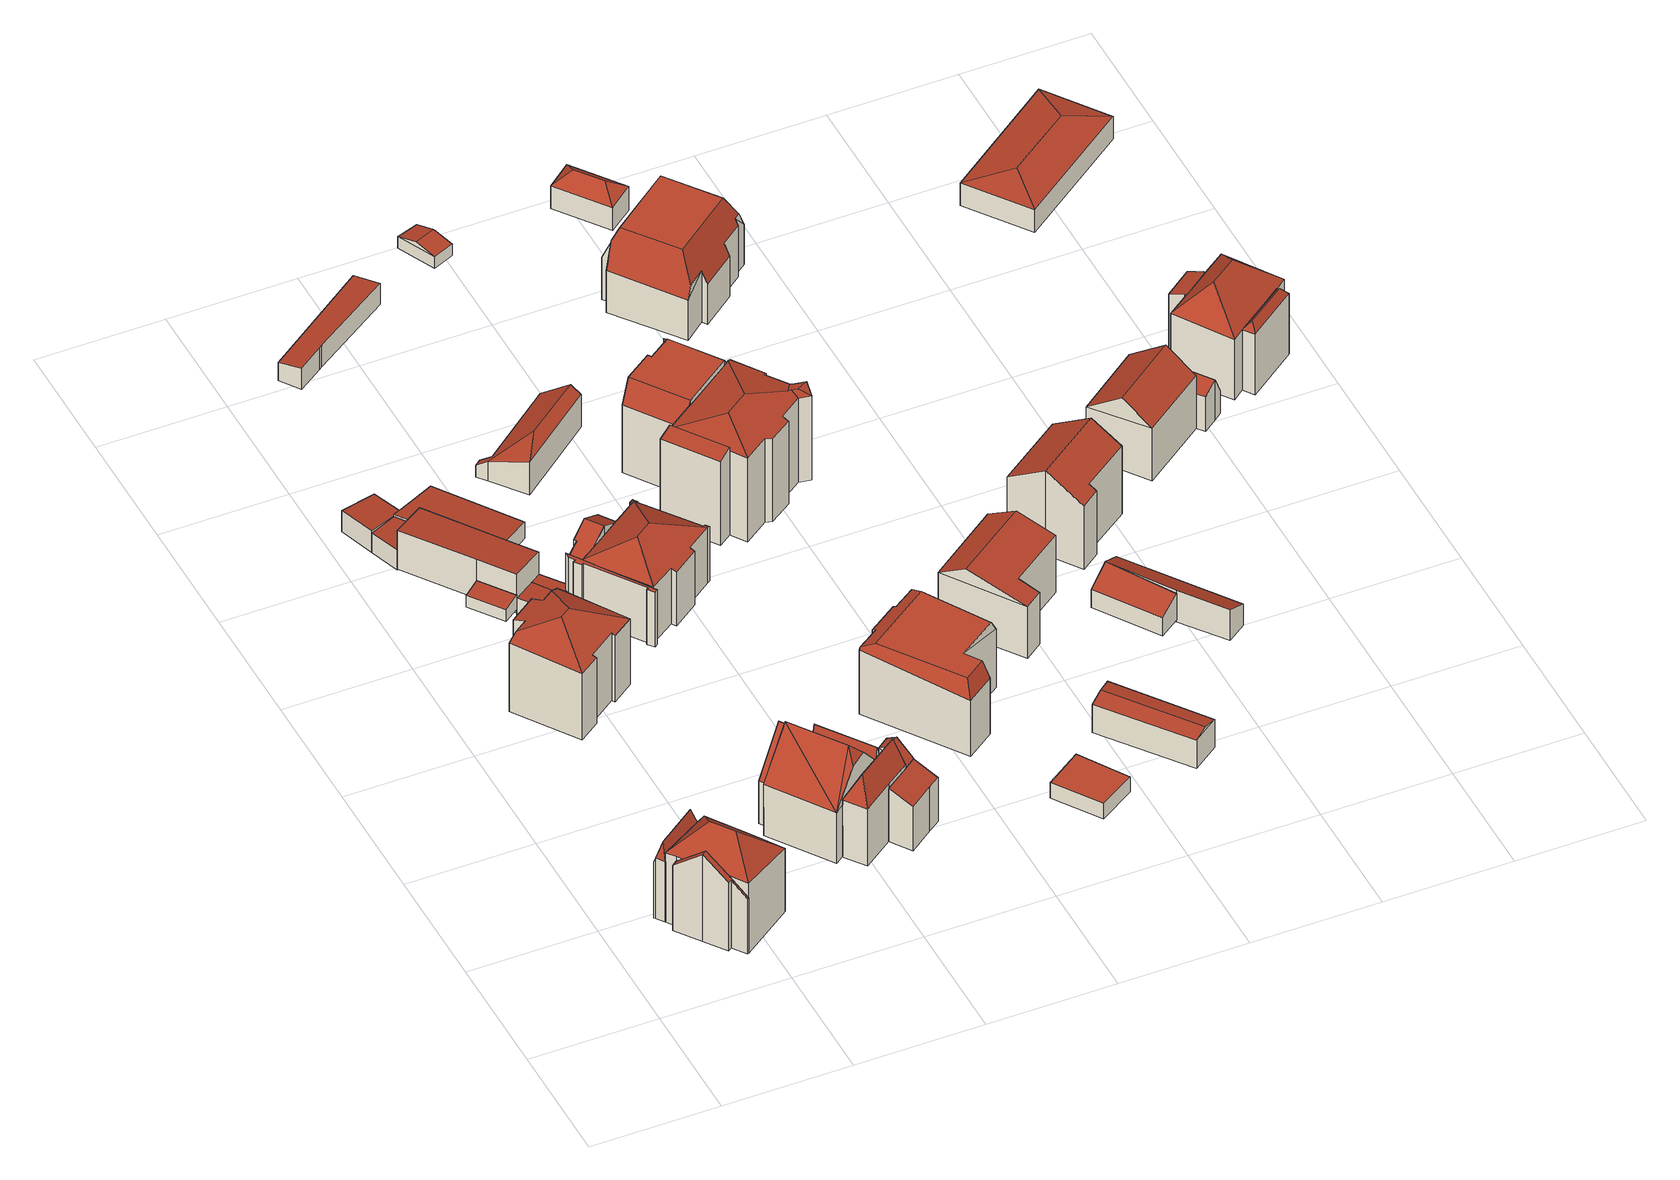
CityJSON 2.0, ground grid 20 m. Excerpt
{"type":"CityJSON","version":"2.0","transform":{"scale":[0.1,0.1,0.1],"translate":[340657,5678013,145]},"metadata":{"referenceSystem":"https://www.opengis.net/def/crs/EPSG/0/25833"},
"CityObjects":{
"building1":{"type":"Building","attributes":{"Gemeindeschluessel":14729160,"Geometrietyp2DReferenz":"3000","function":"31001_9998","roofType":"9999"},"children":["building1-1","building1-2","building1-3"]},
"building1-1":{"type":"BuildingPart","attributes":{"Dachtyp_tdc":"tdcGableRoof","Dachneigung":40.49,"QualitaetDacherkennung":30,"Geometrietyp2DReferenz":"3000","roofType":"3100","measuredHeight":15.84},"parents":["building1"],"geometry":[{"type":"MultiSurface","lod":"2","boundaries":[[[0,1,2,3]],[[1,4,5,2]],[[4,6,7,5]],[[6,8,9,7]],[[8,10,11,9]],[[10,12,13,11]],[[8,6,4,1,0,14,15]],[[15,16,12,10,8]],[[17,3,2,5,7,9,11,13]],[[14,18,15]],[[0,3,17,18,14]],[[18,16,15]],[[17,13,12,16,18]]],"semantics":{"surfaces":[{"type":"WallSurface"},{"type":"RoofSurface"},{"type":"GroundSurface"},{"type":"ClosureSurface"}],"values":[0,0,0,0,0,0,1,1,2,0,3,0,3]}}]},
"building1-2":{"type":"BuildingPart","attributes":{"Dachtyp_tdc":"tdcFreeFormRoof","Dachneigung":73.9,"QualitaetDacherkennung":21,"Geometrietyp2DReferenz":"3000","roofType":"5000","measuredHeight":13.89},"parents":["building1"],"geometry":[{"type":"MultiSurface","lod":"2","boundaries":[[[19,20,21,22]],[[20,23,24,21]],[[25,26,27,28]],[[26,29,30,27]],[[29,31,32,30]],[[31,19,22,32]],[[26,25,33]],[[25,23,34,33]],[[23,20,34]],[[20,19,31,29,26,33,34]],[[22,21,24,28,27,30,32]],[[28,24,23,25]]],"semantics":{"surfaces":[{"type":"WallSurface"},{"type":"RoofSurface"},{"type":"GroundSurface"},{"type":"ClosureSurface"}],"values":[0,0,0,0,0,0,1,1,1,1,2,3]}}]},
"building1-3":{"type":"BuildingPart","attributes":{"Dachtyp_tdc":"tdcHipRoof","Dachneigung":42.51,"QualitaetDacherkennung":38,"Geometrietyp2DReferenz":"3000","roofType":"3200","measuredHeight":15.93},"parents":["building1"],"geometry":[{"type":"MultiSurface","lod":"2","boundaries":[[[35,36,37,24,23]],[[36,38,39,37]],[[38,40,41,39]],[[40,42,0,3,41]],[[43,44,25,28,13,12]],[[42,40,45]],[[36,35,44,46]],[[40,38,36,46,45]],[[44,43,16,18,14,42,45,46]],[[24,37,39,41,3,17,13,28]],[[43,12,16]],[[14,0,42]],[[18,17,3,0,14]],[[12,13,17,18,16]],[[35,23,25,44]],[[23,24,28,25]]],"semantics":{"surfaces":[{"type":"WallSurface"},{"type":"RoofSurface"},{"type":"GroundSurface"},{"type":"ClosureSurface"}],"values":[0,0,0,0,0,1,1,1,1,2,0,0,3,3,0,3]}}]},
"building2":{"type":"Building","attributes":{"Gemeindeschluessel":14729160,"Dachtyp_tdc":"tdcFreeFormRoof","Dachneigung":21.22,"QualitaetDacherkennung":50,"Geometrietyp2DReferenz":"3000","function":"31001_9998","roofType":"5000","measuredHeight":14.69},"geometry":[{"type":"MultiSurface","lod":"2","boundaries":[[[47,48,49,50]],[[48,51,52,49]],[[51,53,54,52]],[[53,55,56,54]],[[55,57,58,56]],[[57,59,60,58]],[[59,61,62,60]],[[61,63,64,62]],[[63,65,66,64]],[[65,67,68,66]],[[67,69,70,68]],[[69,47,50,70]],[[59,71,72,61]],[[73,48,47,74,75]],[[59,57,55,53,51,73,75,71]],[[71,75,74,69,67,65,63,72]],[[51,48,73]],[[63,61,72]],[[47,69,74]],[[50,49,52,54,56,58,60,62,64,66,68,70]]],"semantics":{"surfaces":[{"type":"WallSurface"},{"type":"RoofSurface"},{"type":"GroundSurface"}],"values":[0,0,0,0,0,0,0,0,0,0,0,0,1,1,1,1,0,0,0,2]}}]},
"building3":{"type":"Building","attributes":{"Dachtyp_tdc":"tdcPolyFlatRoof","Gemeindeschluessel":14729160,"Dachneigung":9.67,"QualitaetDacherkennung":74,"Geometrietyp2DReferenz":"3000","function":"31001_9998","roofType":"2100","measuredHeight":2.59},"geometry":[{"type":"MultiSurface","lod":"2","boundaries":[[[76,77,78,79]],[[77,80,81,78]],[[80,82,83,81]],[[82,76,79,83]],[[82,80,77,76]],[[79,78,81,83]]],"semantics":{"surfaces":[{"type":"WallSurface"},{"type":"RoofSurface"},{"type":"GroundSurface"}],"values":[0,0,0,0,1,2]}}]},
"building4":{"type":"Building","attributes":{"Dachtyp_tdc":"tdcPolyFlatRoof","Gemeindeschluessel":14729160,"Dachneigung":6.6,"QualitaetDacherkennung":81,"Geometrietyp2DReferenz":"3000","function":"31001_9998","roofType":"2100","measuredHeight":7.11},"geometry":[{"type":"MultiSurface","lod":"2","boundaries":[[[84,85,86,87]],[[85,88,89,86]],[[88,90,91,89]],[[90,92,93,91]],[[92,94,95,93]],[[94,84,87,95]],[[94,92,90,88,85,84]],[[87,86,89,91,93,95]]],"semantics":{"surfaces":[{"type":"WallSurface"},{"type":"RoofSurface"},{"type":"GroundSurface"}],"values":[0,0,0,0,0,0,1,2]}}]},
"building5":{"type":"Building","attributes":{"Gemeindeschluessel":14729160,"Geometrietyp2DReferenz":"3000","function":"31001_9998","roofType":"9999"},"children":["building5-1","building5-2","building5-3"]},
"building5-1":{"type":"BuildingPart","attributes":{"Dachtyp_tdc":"tdcPolyFlatRoof","Dachneigung":7.9,"QualitaetDacherkennung":64,"Geometrietyp2DReferenz":"3000","roofType":"2100","measuredHeight":3.88},"parents":["building5"],"geometry":[{"type":"MultiSurface","lod":"2","boundaries":[[[96,97,98,99,100]],[[97,101,102,98]],[[101,103,104,102]],[[101,97,96,105,103]],[[104,106,99,98,102]],[[100,105,96]],[[100,99,106,105]],[[106,104,103,105]]],"semantics":{"surfaces":[{"type":"WallSurface"},{"type":"RoofSurface"},{"type":"GroundSurface"},{"type":"ClosureSurface"}],"values":[0,0,0,1,2,0,3,3]}}]},
"building5-2":{"type":"BuildingPart","attributes":{"Dachtyp_tdc":"tdcPolyFlatRoof","Dachneigung":5.02,"QualitaetDacherkennung":66,"Geometrietyp2DReferenz":"3000","roofType":"2100","measuredHeight":3.74},"parents":["building5"],"geometry":[{"type":"MultiSurface","lod":"2","boundaries":[[[107,108,109,110]],[[108,100,99,109]],[[105,100,108,107]],[[110,109,99,106]],[[105,106,99,100]],[[110,106,105,107]]],"semantics":{"surfaces":[{"type":"WallSurface"},{"type":"RoofSurface"},{"type":"GroundSurface"},{"type":"ClosureSurface"}],"values":[0,0,1,2,3,3]}}]},
"building5-3":{"type":"BuildingPart","attributes":{"Dachtyp_tdc":"tdcPolyFlatRoof","Dachneigung":4.39,"QualitaetDacherkennung":85,"Geometrietyp2DReferenz":"3000","roofType":"2100","measuredHeight":3.64},"parents":["building5"],"geometry":[{"type":"MultiSurface","lod":"2","boundaries":[[[111,112,113,114]],[[112,115,107,110,113]],[[116,117,118,104,103]],[[117,111,114,118]],[[117,116,119,115,112,111]],[[114,113,110,106,104,118]],[[107,115,119,105]],[[105,106,110,107]],[[116,103,105,119]],[[106,105,103,104]]],"semantics":{"surfaces":[{"type":"WallSurface"},{"type":"RoofSurface"},{"type":"GroundSurface"},{"type":"ClosureSurface"}],"values":[0,0,0,0,1,2,0,3,0,3]}}]},
"building6":{"type":"Building","attributes":{"Gemeindeschluessel":14729160,"Geometrietyp2DReferenz":"3000","function":"31001_9998","roofType":"9999"},"children":["building6-1","building6-2"]},
"building6-1":{"type":"BuildingPart","attributes":{"Dachtyp_tdc":"tdcPolyFlatRoof","Dachneigung":4.17,"QualitaetDacherkennung":69,"Geometrietyp2DReferenz":"3000","roofType":"2100","measuredHeight":3.04},"parents":["building6"],"geometry":[{"type":"MultiSurface","lod":"2","boundaries":[[[120,121,122,123]],[[121,124,125,122]],[[124,126,127,125]],[[128,120,123,129]],[[128,126,124,121,120]],[[123,122,125,127,129]],[[129,127,126,128]]],"semantics":{"surfaces":[{"type":"WallSurface"},{"type":"RoofSurface"},{"type":"GroundSurface"},{"type":"ClosureSurface"}],"values":[0,0,0,0,1,2,3]}}]},
"building6-2":{"type":"BuildingPart","attributes":{"Dachtyp_tdc":"tdcPolyFlatRoof","Dachneigung":2.64,"QualitaetDacherkennung":60,"Geometrietyp2DReferenz":"3000","roofType":"2100","measuredHeight":2.75},"parents":["building6"],"geometry":[{"type":"MultiSurface","lod":"2","boundaries":[[[130,131,132,133]],[[131,134,135,132]],[[134,136,137,135]],[[136,138,139,137]],[[138,128,129,139]],[[130,133,127,126]],[[126,128,138,136,134,131,130]],[[133,132,135,137,139,129,127]],[[126,127,129,128]]],"semantics":{"surfaces":[{"type":"WallSurface"},{"type":"RoofSurface"},{"type":"GroundSurface"},{"type":"ClosureSurface"}],"values":[0,0,0,0,0,0,1,2,3]}}]},
"building7":{"type":"Building","attributes":{"Gemeindeschluessel":14729160,"Geometrietyp2DReferenz":"3000","function":"31001_9998","roofType":"9999"},"children":["building7-1","building7-2","building7-3","building7-4","building7-5","building7-6"]},
"building7-1":{"type":"BuildingPart","attributes":{"Dachtyp_tdc":"tdcPolyFlatRoof","Dachneigung":23.1,"QualitaetDacherkennung":39,"Geometrietyp2DReferenz":"3000","roofType":"2100","measuredHeight":9.69},"parents":["building7"],"geometry":[{"type":"MultiSurface","lod":"2","boundaries":[[[140,141,142,143]],[[141,144,145,142]],[[144,146,147,145]],[[148,140,143,149]],[[148,150,146,144,141,140]],[[143,142,145,147,151,149]],[[149,151,150,148]],[[151,147,146,150]]],"semantics":{"surfaces":[{"type":"WallSurface"},{"type":"RoofSurface"},{"type":"GroundSurface"},{"type":"ClosureSurface"}],"values":[0,0,0,0,1,2,3,3]}}]},
"building7-2":{"type":"BuildingPart","attributes":{"Dachtyp_tdc":"tdcGableAndHippedGRoof","Dachneigung":48.96,"QualitaetDacherkennung":56,"Geometrietyp2DReferenz":"3000","roofType":"9999","measuredHeight":16.22},"parents":["building7"],"geometry":[{"type":"MultiSurface","lod":"2","boundaries":[[[152,153,154,155]],[[156,157,158]],[[159,158,157]],[[160,158,159]],[[158,160,161]],[[158,152,156]],[[161,152,158]],[[152,161,153]],[[162,163,164,165,155,154,166]],[[159,167,168,169,163,162,160]],[[168,164,163,169]],[[152,155,165,170]],[[171,167,159]],[[170,165,164,168,167,171]],[[166,154,153,172,173]],[[160,162,166,173]],[[160,173,172,174]],[[159,157,156,152,170,175,171]],[[171,175,170]],[[161,160,174,176,172,153]],[[174,172,176]]],"semantics":{"surfaces":[{"type":"WallSurface"},{"type":"RoofSurface"},{"type":"GroundSurface"},{"type":"ClosureSurface"}],"values":[0,1,1,1,1,1,1,1,2,0,3,0,0,3,0,3,3,0,3,0,3]}}]},
"building7-3":{"type":"BuildingPart","attributes":{"Dachtyp_tdc":"tdcGableRoof","Dachneigung":46.41,"QualitaetDacherkennung":35,"Geometrietyp2DReferenz":"3000","roofType":"3100","measuredHeight":12.65},"parents":["building7"],"geometry":[{"type":"MultiSurface","lod":"2","boundaries":[[[177,178,179,180,181]],[[178,182,148,149,179]],[[182,178,183]],[[178,177,184,185,183]],[[186,182,183,185,187]],[[180,179,149,151,188]],[[150,148,182,186]],[[151,149,148,150]],[[181,189,190,191,177]],[[180,188,189,181]],[[188,151,150,186,192,190,189]],[[190,192,191]],[[184,177,191]],[[187,192,186]],[[185,184,191,192,187]]],"semantics":{"surfaces":[{"type":"WallSurface"},{"type":"RoofSurface"},{"type":"GroundSurface"},{"type":"ClosureSurface"}],"values":[0,0,0,1,1,2,0,3,0,3,3,3,0,0,3]}}]},
"building7-4":{"type":"BuildingPart","attributes":{"Dachtyp_tdc":"tdcFreeFormRoof","Dachneigung":78.22,"QualitaetDacherkennung":26,"Geometrietyp2DReferenz":"3000","roofType":"5000","measuredHeight":12.45},"parents":["building7"],"geometry":[{"type":"MultiSurface","lod":"2","boundaries":[[[169,193,194,163]],[[195,196,197,189,181,193]],[[195,193,169]],[[196,195,169,168,198]],[[163,194,180,188,164]],[[180,194,193,181]],[[188,180,181,189]],[[188,189,168,164]],[[163,164,168,169]],[[198,197,196]],[[168,189,197,198]]],"semantics":{"surfaces":[{"type":"WallSurface"},{"type":"RoofSurface"},{"type":"GroundSurface"},{"type":"ClosureSurface"}],"values":[0,1,0,1,2,0,3,3,3,0,3]}}]},
"building7-5":{"type":"BuildingPart","attributes":{"Dachtyp_tdc":"tdcFreeFormRoof","Dachneigung":63.16,"QualitaetDacherkennung":8,"Geometrietyp2DReferenz":"3000","roofType":"5000","measuredHeight":14.38},"parents":["building7"],"geometry":[{"type":"MultiSurface","lod":"2","boundaries":[[[199,200,201,147,146]],[[200,175,170,165,201]],[[202,175,200]],[[203,202,200,199,204]],[[202,203,184,191,190,197,198,167,171,175]],[[151,147,201,165,164,188]],[[146,150,186,204,199]],[[151,150,146,147]],[[189,197,190]],[[168,167,198]],[[164,165,170,171,167,168]],[[189,188,164,168]],[[189,168,198,197]],[[171,170,175]],[[186,192,187,204]],[[188,189,190,192,186,150,151]],[[204,187,185,184,203]],[[192,190,191]],[[187,192,191,184,185]]],"semantics":{"surfaces":[{"type":"WallSurface"},{"type":"RoofSurface"},{"type":"GroundSurface"},{"type":"ClosureSurface"}],"values":[0,0,1,1,1,2,0,3,0,0,3,3,3,3,0,3,0,3,3]}}]},
"building7-6":{"type":"BuildingPart","attributes":{"Dachtyp_tdc":"tdcGableRoof","Dachneigung":48.91,"QualitaetDacherkennung":41,"Geometrietyp2DReferenz":"3000","roofType":"3100","measuredHeight":14.37},"parents":["building7"],"geometry":[{"type":"MultiSurface","lod":"2","boundaries":[[[205,160,162,206]],[[173,207,208,166]],[[207,205,206,208]],[[205,207,209]],[[160,205,209,176,174]],[[207,173,172,176,209]],[[206,162,166,208]],[[173,166,162,160]],[[160,174,172,173]],[[174,176,172]]],"semantics":{"surfaces":[{"type":"WallSurface"},{"type":"RoofSurface"},{"type":"GroundSurface"},{"type":"ClosureSurface"}],"values":[0,0,0,0,1,1,2,3,3,3]}}]},
"building8":{"type":"Building","attributes":{"Gemeindeschluessel":14729160,"Geometrietyp2DReferenz":"3000","function":"31001_9998","roofType":"9999"},"children":["building8-1","building8-2","building8-3"]},
"building8-1":{"type":"BuildingPart","attributes":{"Dachtyp_tdc":"tdcHipRoof","Dachneigung":26.2,"QualitaetDacherkennung":55,"Geometrietyp2DReferenz":"3000","roofType":"3200","measuredHeight":13.01},"parents":["building8"],"geometry":[{"type":"MultiSurface","lod":"2","boundaries":[[[210,211,212,213]],[[211,214,215,212]],[[214,216,217,215]],[[216,218,219,217]],[[218,220,221,219]],[[220,222,223,221]],[[222,224,225,223]],[[224,226,227,225]],[[226,228,229,227]],[[228,230,231,229]],[[230,232,233,231]],[[232,234,235,233]],[[234,236,237,238,235]],[[239,240,241,242,243]],[[240,210,213,241]],[[244,245,236,246]],[[226,224,222,220,218,216,214,247]],[[236,234,232,230,228,226,247,246]],[[214,211,210,240,239,248,249,250,244,246,247]],[[213,212,215,217,219,221,223,225,227,229,231,233,235,238,251,252,242,241]],[[245,237,236]],[[244,253,251,238,237,245]],[[239,243,248]],[[250,253,244]],[[249,252,251,253,250]],[[243,242,252,249,248]]],"semantics":{"surfaces":[{"type":"WallSurface"},{"type":"RoofSurface"},{"type":"GroundSurface"},{"type":"ClosureSurface"}],"values":[0,0,0,0,0,0,0,0,0,0,0,0,0,0,0,1,1,1,1,2,0,3,0,0,3,3]}}]},
"building8-2":{"type":"BuildingPart","attributes":{"Dachtyp_tdc":"tdcPolyFlatRoof","Dachneigung":0,"QualitaetDacherkennung":18,"Geometrietyp2DReferenz":"3000","roofType":"1000","measuredHeight":9.99},"parents":["building8"],"geometry":[{"type":"MultiSurface","lod":"2","boundaries":[[[254,255,256,257]],[[255,258,259,256]],[[258,260,261,259]],[[260,262,263,261]],[[262,264,265,263]],[[264,266,267,265]],[[266,268,269,267]],[[268,270,271,272,269]],[[237,273,274,238]],[[273,275,276,274]],[[275,254,257,276]],[[275,273,237,245,270,268,266,264,262,260,258,255,254]],[[257,256,259,261,263,265,267,269,272,251,238,274,276]],[[245,244,253,271,270]],[[238,251,253,244,245,237]],[[253,251,272,271]]],"semantics":{"surfaces":[{"type":"WallSurface"},{"type":"RoofSurface"},{"type":"GroundSurface"},{"type":"ClosureSurface"}],"values":[0,0,0,0,0,0,0,0,0,0,0,1,2,0,3,3]}}]},
"building8-3":{"type":"BuildingPart","attributes":{"Dachtyp_tdc":"tdcGableRoof","Dachneigung":30.26,"QualitaetDacherkennung":51,"Geometrietyp2DReferenz":"3000","roofType":"3100","measuredHeight":11.6},"parents":["building8"],"geometry":[{"type":"MultiSurface","lod":"2","boundaries":[[[271,277,278,272]],[[277,279,280,278]],[[279,281,282,280]],[[281,283,284,282]],[[283,285,286,284]],[[285,243,242,286]],[[283,281,279,277,271,253,250,287]],[[287,248,243,285,283]],[[252,251,272,278,280,282,284,286,242]],[[250,249,287]],[[253,251,252,249,250]],[[251,253,271,272]],[[249,248,287]],[[252,242,243,248,249]]],"semantics":{"surfaces":[{"type":"WallSurface"},{"type":"RoofSurface"},{"type":"GroundSurface"},{"type":"ClosureSurface"}],"values":[0,0,0,0,0,0,1,1,2,0,3,3,0,3]}}]},
"building9":{"type":"Building","attributes":{"Dachtyp_tdc":"tdcPolyFlatRoof","Gemeindeschluessel":14729160,"Dachneigung":9.02,"QualitaetDacherkennung":53,"Geometrietyp2DReferenz":"3000","function":"31001_2000","roofType":"2100","measuredHeight":3.82},"geometry":[{"type":"MultiSurface","lod":"2","boundaries":[[[288,289,290,291]],[[289,292,293,290]],[[292,294,295,293]],[[294,296,297,295]],[[296,298,299,297]],[[298,288,291,299]],[[298,296,294,292,289,288]],[[291,290,293,295,297,299]]],"semantics":{"surfaces":[{"type":"WallSurface"},{"type":"RoofSurface"},{"type":"GroundSurface"}],"values":[0,0,0,0,0,0,1,2]}}]},
"building10":{"type":"Building","attributes":{"Dachtyp_tdc":"tdcHipAndGableRoof","Gemeindeschluessel":14729160,"Dachneigung":37,"QualitaetDacherkennung":58,"Geometrietyp2DReferenz":"3000","function":"31001_9998","roofType":"5000","measuredHeight":7.05},"geometry":[{"type":"MultiSurface","lod":"2","boundaries":[[[300,301,302,303]],[[301,304,305,302]],[[304,306,307,305]],[[306,308,309,307]],[[308,310,311,309]],[[310,312,313,311]],[[312,314,315,313]],[[314,300,303,315]],[[310,308,316]],[[308,306,304,316]],[[304,301,300,314,312,310,316]],[[303,302,305,307,309,311,313,315]]],"semantics":{"surfaces":[{"type":"WallSurface"},{"type":"RoofSurface"},{"type":"GroundSurface"}],"values":[0,0,0,0,0,0,0,0,1,1,1,2]}}]},
"building11":{"type":"Building","attributes":{"Dachtyp_tdc":"tdcFreeFormRoof","Gemeindeschluessel":14729160,"Dachneigung":1.58,"QualitaetDacherkennung":53,"Geometrietyp2DReferenz":"3000","function":"31001_9998","roofType":"5000","measuredHeight":13.21},"geometry":[{"type":"MultiSurface","lod":"2","boundaries":[[[317,318,319,320]],[[318,321,322,319]],[[321,323,324,322]],[[323,325,326,324]],[[325,327,328,326]],[[327,329,330,328]],[[329,331,332,330]],[[331,333,334,332]],[[333,335,336,334]],[[335,317,320,336]],[[333,331,329,337,338,339,340,335]],[[339,341,318,317,340]],[[323,342,343,325]],[[325,343,338,337,327]],[[343,342,321,341,339,338]],[[323,321,342]],[[317,335,340]],[[321,318,341]],[[329,327,337]],[[320,319,322,324,326,328,330,332,334,336]]],"semantics":{"surfaces":[{"type":"WallSurface"},{"type":"RoofSurface"},{"type":"GroundSurface"}],"values":[0,0,0,0,0,0,0,0,0,0,1,1,1,1,1,0,0,0,0,2]}}]},
"building12":{"type":"Building","attributes":{"Dachtyp_tdc":"tdcPolyFlatRoof","Gemeindeschluessel":14729160,"Dachneigung":0,"QualitaetDacherkennung":59,"Geometrietyp2DReferenz":"3000","function":"31001_9998","roofType":"1000","measuredHeight":2.79},"geometry":[{"type":"MultiSurface","lod":"2","boundaries":[[[344,345,346,347]],[[345,348,349,346]],[[348,350,351,349]],[[350,344,347,351]],[[350,348,345,344]],[[347,346,349,351]]],"semantics":{"surfaces":[{"type":"WallSurface"},{"type":"RoofSurface"},{"type":"GroundSurface"}],"values":[0,0,0,0,1,2]}}]},
"building13":{"type":"Building","attributes":{"Gemeindeschluessel":14729160,"Geometrietyp2DReferenz":"3000","function":"31001_9998","roofType":"9999"},"children":["building13-1","building13-2","building13-3"]},
"building13-1":{"type":"BuildingPart","attributes":{"Dachtyp_tdc":"tdcPolyFlatRoof","Dachneigung":15.78,"QualitaetDacherkennung":28,"Geometrietyp2DReferenz":"3000","roofType":"2100","measuredHeight":16.02},"parents":["building13"],"geometry":[{"type":"MultiSurface","lod":"2","boundaries":[[[352,353,354,355,356]],[[357,358,359,360,361]],[[358,352,356,359]],[[358,357,353,352]],[[356,355,360,359]],[[361,354,353,357]],[[361,360,355,354]]],"semantics":{"surfaces":[{"type":"WallSurface"},{"type":"RoofSurface"},{"type":"GroundSurface"},{"type":"ClosureSurface"}],"values":[0,0,0,1,2,0,3]}}]},
"building13-2":{"type":"BuildingPart","attributes":{"Dachtyp_tdc":"tdcCutGableRoof","Dachneigung":0,"QualitaetDacherkennung":63,"Geometrietyp2DReferenz":"3000","roofType":"9999","measuredHeight":16.1},"parents":["building13"],"geometry":[{"type":"MultiSurface","lod":"2","boundaries":[[[362,363,364,365]],[[363,366,367,364]],[[366,368,369,367]],[[368,370,371,369]],[[370,372,373,371]],[[372,374,375,373]],[[376,377,378,379]],[[377,380,381,378]],[[380,382,383,381]],[[382,384,385,383]],[[384,362,365,385]],[[386,387,388,374,372,370,368,366,363,362]],[[380,377,376,389,390]],[[362,384,382,380,390,386]],[[365,364,367,369,371,373,375,391,392,393,379,378,381,383,385]],[[394,387,386]],[[392,391,388,387,394]],[[391,375,374,388]],[[395,394,386,390]],[[393,392,394,395]],[[389,395,390]],[[393,395,389,376,379]]],"semantics":{"surfaces":[{"type":"WallSurface"},{"type":"RoofSurface"},{"type":"GroundSurface"},{"type":"ClosureSurface"}],"values":[0,0,0,0,0,0,0,0,0,0,0,1,1,1,2,0,3,3,0,3,0,3]}}]},
"building13-3":{"type":"BuildingPart","attributes":{"Dachtyp_tdc":"tdcFreeFormRoof","Dachneigung":11.67,"QualitaetDacherkennung":39,"Geometrietyp2DReferenz":"3000","roofType":"5000","measuredHeight":16.6},"parents":["building13"],"geometry":[{"type":"MultiSurface","lod":"2","boundaries":[[[396,397,398,375,374]],[[397,399,400,398]],[[399,401,402,400]],[[401,403,404,402]],[[403,405,406,404]],[[405,407,408,406]],[[407,409,410,408]],[[409,411,412,410]],[[411,413,414,412]],[[413,415,416,414]],[[415,417,418,416]],[[417,419,420,418]],[[419,361,360,420]],[[354,421,376,379,355]],[[354,361,419,422]],[[419,417,415,413,411,409,423,424,425,422]],[[409,407,426,423]],[[407,405,426]],[[405,403,401,424,423,426]],[[401,399,397,396,427,425,424]],[[427,387,394,395,389,421,354,422,425]],[[375,398,400,402,404,406,408,410,412,414,416,418,420,360,355,379,393,392,391]],[[355,360,361,354]],[[376,421,389]],[[388,387,427]],[[391,392,394,387,388]],[[392,393,395,394]],[[393,379,376,389,395]],[[396,374,388,427]],[[391,388,374,375]]],"semantics":{"surfaces":[{"type":"WallSurface"},{"type":"RoofSurface"},{"type":"GroundSurface"},{"type":"ClosureSurface"}],"values":[0,0,0,0,0,0,0,0,0,0,0,0,0,0,1,1,1,1,1,1,1,2,3,0,0,3,3,3,0,3]}}]},
"building14":{"type":"Building","attributes":{"Dachtyp_tdc":"tdcGableRoof","Gemeindeschluessel":14729160,"Dachneigung":12.08,"QualitaetDacherkennung":66,"Geometrietyp2DReferenz":"3000","function":"31001_2000","roofType":"3100","measuredHeight":2.85},"geometry":[{"type":"MultiSurface","lod":"2","boundaries":[[[428,429,430,431]],[[429,432,433,430]],[[432,434,435,433]],[[434,428,431,435]],[[432,429,436]],[[428,434,437]],[[429,428,437,436]],[[434,432,436,437]],[[431,430,433,435]]],"semantics":{"surfaces":[{"type":"WallSurface"},{"type":"RoofSurface"},{"type":"GroundSurface"}],"values":[0,0,0,0,0,0,1,1,2]}}]},
"building15":{"type":"Building","attributes":{"Dachtyp_tdc":"tdcGableRoof","Gemeindeschluessel":14729160,"Dachneigung":10.11,"QualitaetDacherkennung":81,"Geometrietyp2DReferenz":"3000","function":"31001_9998","roofType":"3100","measuredHeight":5.55},"geometry":[{"type":"MultiSurface","lod":"2","boundaries":[[[438,439,440,441]],[[439,442,443,440]],[[442,444,445,443]],[[444,438,441,445]],[[442,439,446]],[[438,444,447]],[[439,438,447,446]],[[444,442,446,447]],[[441,440,443,445]]],"semantics":{"surfaces":[{"type":"WallSurface"},{"type":"RoofSurface"},{"type":"GroundSurface"}],"values":[0,0,0,0,0,0,1,1,2]}}]},
"building16":{"type":"Building","attributes":{"Dachtyp_tdc":"tdcFreeFormRoof","Gemeindeschluessel":14729160,"Dachneigung":16.23,"QualitaetDacherkennung":40,"Geometrietyp2DReferenz":"3000","function":"31001_9998","roofType":"5000","measuredHeight":12.17},"geometry":[{"type":"MultiSurface","lod":"2","boundaries":[[[448,449,450,451]],[[449,452,453,450]],[[452,454,455,453]],[[454,456,457,455]],[[456,458,459,457]],[[458,448,451,459]],[[458,456,460,461,449,448]],[[461,460,454,452]],[[452,449,461]],[[456,454,460]],[[451,450,453,455,457,459]]],"semantics":{"surfaces":[{"type":"WallSurface"},{"type":"RoofSurface"},{"type":"GroundSurface"}],"values":[0,0,0,0,0,0,1,1,0,0,2]}}]},
"building17":{"type":"Building","attributes":{"Dachtyp_tdc":"tdcFreeFormRoof","Gemeindeschluessel":14729160,"Dachneigung":0.388,"QualitaetDacherkennung":56,"Geometrietyp2DReferenz":"3000","function":"31001_9998","roofType":"5000","measuredHeight":13.99},"geometry":[{"type":"MultiSurface","lod":"2","boundaries":[[[462,463,464,465]],[[463,466,467,464]],[[466,468,469,467]],[[468,470,471,469]],[[470,472,473,471]],[[472,474,475,473]],[[474,476,477,475]],[[476,478,479,477]],[[478,480,481,479]],[[480,482,483,481]],[[482,484,485,483]],[[484,486,487,485]],[[486,488,489,487]],[[488,490,491,489]],[[490,492,493,491]],[[492,494,495,493]],[[494,496,497,495]],[[496,498,499,497]],[[498,500,501,499]],[[500,462,465,501]],[[470,468,466,502,503,504,505,476,474,472]],[[478,505,504,506,507,480]],[[508,509,498,496,494,492,490,488,486,484,482,507,506]],[[503,502,463,462,500,509,508]],[[504,503,508,506]],[[482,480,507]],[[500,498,509]],[[466,463,502]],[[478,476,505]],[[465,464,467,469,471,473,475,477,479,481,483,485,487,489,491,493,495,497,499,501]]],"semantics":{"surfaces":[{"type":"WallSurface"},{"type":"RoofSurface"},{"type":"GroundSurface"}],"values":[0,0,0,0,0,0,0,0,0,0,0,0,0,0,0,0,0,0,0,0,1,1,1,1,1,0,0,0,0,2]}}]},
"building18":{"type":"Building","attributes":{"Dachtyp_tdc":"tdcPolyFlatRoof","Gemeindeschluessel":14729160,"Dachneigung":22.28,"QualitaetDacherkennung":78,"Geometrietyp2DReferenz":"3000","function":"31001_9998","roofType":"2100","measuredHeight":5.07},"geometry":[{"type":"MultiSurface","lod":"2","boundaries":[[[510,511,512,513]],[[511,514,515,512]],[[514,516,517,515]],[[516,510,513,517]],[[516,514,511,510]],[[513,512,515,517]]],"semantics":{"surfaces":[{"type":"WallSurface"},{"type":"RoofSurface"},{"type":"GroundSurface"}],"values":[0,0,0,0,1,2]}}]},
"building19":{"type":"Building","attributes":{"Dachtyp_tdc":"tdcHipRoof","Gemeindeschluessel":14729160,"Dachneigung":36.97,"QualitaetDacherkennung":71,"Geometrietyp2DReferenz":"3000","function":"31001_9998","roofType":"3200","measuredHeight":5.96},"geometry":[{"type":"MultiSurface","lod":"2","boundaries":[[[518,519,520,521]],[[519,522,523,520]],[[522,524,525,523]],[[524,518,521,525]],[[522,519,526]],[[518,524,527]],[[519,518,527,526]],[[524,522,526,527]],[[521,520,523,525]]],"semantics":{"surfaces":[{"type":"WallSurface"},{"type":"RoofSurface"},{"type":"GroundSurface"}],"values":[0,0,0,0,1,1,1,1,2]}}]},
"building20":{"type":"Building","attributes":{"Dachtyp_tdc":"tdcPolyFlatRoof","Gemeindeschluessel":14729160,"Dachneigung":25.41,"QualitaetDacherkennung":77,"Geometrietyp2DReferenz":"3000","function":"31001_9998","roofType":"2100","measuredHeight":5.76},"geometry":[{"type":"MultiSurface","lod":"2","boundaries":[[[528,529,530,531]],[[529,532,533,530]],[[532,511,534,533]],[[511,535,536,534]],[[535,528,531,536]],[[535,511,532,529,528]],[[531,530,533,534,536]]],"semantics":{"surfaces":[{"type":"WallSurface"},{"type":"RoofSurface"},{"type":"GroundSurface"}],"values":[0,0,0,0,0,1,2]}}]},
"building21":{"type":"Building","attributes":{"Dachtyp_tdc":"tdcGableRoof","Gemeindeschluessel":14729160,"Dachneigung":31.57,"QualitaetDacherkennung":62,"Geometrietyp2DReferenz":"3000","function":"31001_9998","roofType":"3100","measuredHeight":15.35},"geometry":[{"type":"MultiSurface","lod":"2","boundaries":[[[537,538,539,540]],[[538,541,542,539]],[[541,543,544,542]],[[543,545,546,544]],[[545,547,548,546]],[[547,549,550,548]],[[549,551,552,550]],[[551,537,540,552]],[[547,545,543,541]],[[541,538,537,551,549,547]],[[540,539,542,544,546,548,550,552]]],"semantics":{"surfaces":[{"type":"WallSurface"},{"type":"RoofSurface"},{"type":"GroundSurface"}],"values":[0,0,0,0,0,0,0,0,1,1,2]}}]},
"building22":{"type":"Building","attributes":{"Gemeindeschluessel":14729160,"Geometrietyp2DReferenz":"3000","function":"31001_9998","roofType":"9999"},"children":["building22-1","building22-2"]},
"building22-1":{"type":"BuildingPart","attributes":{"Dachtyp_tdc":"tdcGableRoof","Dachneigung":35.71,"QualitaetDacherkennung":64,"Geometrietyp2DReferenz":"3000","roofType":"3100","measuredHeight":13.2},"parents":["building22"],"geometry":[{"type":"MultiSurface","lod":"2","boundaries":[[[553,554,555,556]],[[554,557,558,555]],[[557,559,560,558]],[[559,561,562,560]],[[561,563,562]],[[553,556,564]],[[553,565,566,567,554]],[[557,567,566,559]],[[559,566,565,561]],[[561,565,553]],[[554,567,557]],[[555,558,560,562,556]],[[564,563,561,553]],[[564,556,562,563]]],"semantics":{"surfaces":[{"type":"WallSurface"},{"type":"RoofSurface"},{"type":"GroundSurface"},{"type":"ClosureSurface"}],"values":[0,0,0,0,0,0,1,1,0,0,0,2,0,3]}}]},
"building22-2":{"type":"BuildingPart","attributes":{"Dachtyp_tdc":"tdcGableRoof","Dachneigung":65.21,"QualitaetDacherkennung":16,"Geometrietyp2DReferenz":"3000","roofType":"3100","measuredHeight":7.35},"parents":["building22"],"geometry":[{"type":"MultiSurface","lod":"2","boundaries":[[[563,568,569,562]],[[568,570,571,569]],[[570,572,573,571]],[[572,574,575,573]],[[574,576,577,575]],[[576,564,556,577]],[[574,572,570,568]],[[568,563,564,576,574]],[[562,569,571,573,575,577,556]],[[562,556,564,563]]],"semantics":{"surfaces":[{"type":"WallSurface"},{"type":"RoofSurface"},{"type":"GroundSurface"},{"type":"ClosureSurface"}],"values":[0,0,0,0,0,0,1,1,2,3]}}]},
"building23":{"type":"Building","attributes":{"Gemeindeschluessel":14729160,"Geometrietyp2DReferenz":"3000","function":"31001_9998","roofType":"9999"},"children":["building23-1","building23-2","building23-3"]},
"building23-1":{"type":"BuildingPart","attributes":{"Dachtyp_tdc":"tdcPolyFlatRoof","Dachneigung":21.07,"QualitaetDacherkennung":46,"Geometrietyp2DReferenz":"3000","roofType":"2100","measuredHeight":11.54},"parents":["building23"],"geometry":[{"type":"MultiSurface","lod":"2","boundaries":[[[578,579,580,581]],[[578,582,583,579]],[[582,584,585,583]],[[584,586,587,585]],[[586,588,589,587]],[[588,586,584,582,578,581,590]],[[591,580,579,583,585,587,589]],[[581,580,591,590]],[[590,591,589,588]]],"semantics":{"surfaces":[{"type":"WallSurface"},{"type":"RoofSurface"},{"type":"GroundSurface"},{"type":"ClosureSurface"}],"values":[0,0,0,0,0,1,2,3,3]}}]},
"building23-2":{"type":"BuildingPart","attributes":{"Dachtyp_tdc":"tdcHipRoof","Dachneigung":40.83,"QualitaetDacherkennung":58,"Geometrietyp2DReferenz":"3000","roofType":"3200","measuredHeight":15.86},"parents":["building23"],"geometry":[{"type":"MultiSurface","lod":"2","boundaries":[[[592,589,588]],[[592,593,594,589]],[[593,595,596,594]],[[595,597,598,596]],[[597,599,600,601,598]],[[602,603,604,605]],[[603,606,607,604]],[[606,581,580,607]],[[606,603,608]],[[595,593,609]],[[603,602,610,599,597,595,609,608]],[[593,592,590,581,606,608,609]],[[589,594,596,598,601,605,604,607,580,591]],[[610,600,599]],[[602,605,601,600,610]],[[590,591,580,581]],[[588,590,592]],[[588,589,591,590]]],"semantics":{"surfaces":[{"type":"WallSurface"},{"type":"RoofSurface"},{"type":"GroundSurface"},{"type":"ClosureSurface"}],"values":[0,0,0,0,0,0,0,0,1,1,1,1,2,0,3,3,0,3]}}]},
"building23-3":{"type":"BuildingPart","attributes":{"Dachtyp_tdc":"tdcFreeFormRoof","Dachneigung":53.88,"QualitaetDacherkennung":14,"Geometrietyp2DReferenz":"3000","roofType":"5000","measuredHeight":12.38},"parents":["building23"],"geometry":[{"type":"MultiSurface","lod":"2","boundaries":[[[600,611,612,601]],[[611,613,614,612]],[[613,602,605,614]],[[615,602,613]],[[616,615,613,611]],[[616,611,600]],[[615,616,600,610,602]],[[601,612,614,605]],[[601,605,602,610,600]]],"semantics":{"surfaces":[{"type":"WallSurface"},{"type":"RoofSurface"},{"type":"GroundSurface"},{"type":"ClosureSurface"}],"values":[0,0,0,1,1,1,1,2,3]}}]},
"building24":{"type":"Building","attributes":{"Dachtyp_tdc":"tdcHipRoof","Gemeindeschluessel":14729160,"Dachneigung":10.23,"QualitaetDacherkennung":86,"Geometrietyp2DReferenz":"3000","function":"31001_2000","roofType":"3200","measuredHeight":5.16},"geometry":[{"type":"MultiSurface","lod":"2","boundaries":[[[617,618,619,620]],[[618,621,622,619]],[[621,623,624,622]],[[623,617,620,624]],[[621,618,625]],[[617,623,626]],[[618,617,626,625]],[[623,621,625,626]],[[620,619,622,624]]],"semantics":{"surfaces":[{"type":"WallSurface"},{"type":"RoofSurface"},{"type":"GroundSurface"}],"values":[0,0,0,0,1,1,1,1,2]}}]}
},
"vertices":[
[136,2,172],[134,1,172],[134,1,71],[136,2,71],[119,22,195],[119,22,71],[113,18,195],[113,18,71],[89,51,229],[89,51,71],[62,89,190],[62,89,71],[70,95,190],[70,95,71],[118,28,199],[97,57,229],[76,87,198],[97,57,71],[97,57,198],
[98,156,181],[125,175,181],[125,175,71],[98,156,71],[134,161,181],[134,161,71],[60,109,181],[51,122,181],[51,122,71],[60,109,71],[49,124,172],[49,124,71],[96,158,173],[96,158,71],[62,121,208],[123,163,210],
[134,161,186],[147,170,184],[147,170,71],[192,105,183],[192,105,71],[218,60,186],[218,60,71],[136,2,199],[70,95,198],[60,109,197],[151,75,230],[127,109,230],
[165,684,183],[231,589,178],[231,589,58],[165,684,58],[197,565,179],[197,565,58],[194,570,181],[194,570,58],[151,540,181],[151,540,58],[155,535,178],[155,535,58],[123,513,178],[123,513,58],[57,609,183],[57,609,58],[93,634,190],[93,634,58],[82,649,184],[82,649,58],[123,678,184],[123,678,58],[134,663,189],[134,663,58],[134,605,205],[72,619,190],[230,588,179],[153,676,189],[151,616,205],
[154,792,88],[130,775,83],[130,775,62],[154,792,62],[93,826,83],[93,826,62],[117,843,88],[117,843,62],
[44,944,126],[95,981,119],[95,981,55],[44,944,55],[164,884,119],[164,884,55],[204,828,119],[204,828,55],[154,792,126],[154,792,55],[117,843,126],[117,843,55],
[28,992,92],[9,1049,91],[9,1049,53],[28,992,53],[28,992,89],[68,1070,83],[68,1070,53],[86,1021,83],[86,1021,53],[71,1014,85],[71,1014,53],
[95,981,85],[44,944,90],[44,944,53],[95,981,53],
[230,930,83],[164,884,89],[164,884,53],[230,930,53],[95,981,89],[86,1021,88],[145,1052,83],[145,1052,53],[71,1014,89],
[233,750,80],[203,728,82],[203,728,52],[233,750,52],[154,792,83],[154,792,52],[187,816,80],[187,816,52],[225,761,80],[225,761,52],
[204,828,79],[233,789,79],[233,789,52],[204,828,52],[223,782,79],[223,782,52],[223,772,80],[223,772,52],[229,763,80],[229,763,52],
[489,144,147],[470,131,147],[470,131,67],[489,144,67],[432,103,147],[432,103,67],[410,135,164],[410,135,67],[467,176,164],[467,176,67],[448,162,164],[448,162,67],
[326,124,159],[260,219,160],[260,219,67],[326,124,67],[363,150,211],[388,169,211],[367,172,229],[414,187,173],[347,281,173],[309,254,229],[347,281,67],[356,269,67],[414,187,67],[339,133,67],[275,229,67],[414,187,171],[414,187,161],[356,269,161],[339,133,161],[402,179,171],[288,239,164],[275,229,145],[346,281,173],[339,133,171],[321,263,210],
[423,196,184],[442,210,184],[442,210,67],[423,196,67],[423,196,161],[467,176,165],[451,197,193],[430,186,192],[432,184,193],[448,162,165],[444,166,171],[424,194,67],[424,194,161],[424,194,171],[427,190,181],[440,173,171],
[366,276,161],[366,276,67],[361,272,191],[419,191,191],[423,193,171],[416,188,171],
[410,135,171],[362,101,171],[362,101,67],[367,129,211],[436,178,210],[448,162,171],
[336,296,173],[336,296,67],[264,244,145],[264,244,67],[310,278,210],
[349,843,144],[355,847,144],[355,847,47],[349,843,47],[355,846,144],[355,846,47],[359,840,144],[359,840,47],[356,838,146],[356,838,47],[417,751,149],[417,751,47],[422,755,146],[422,755,47],[426,749,146],[426,749,47],[421,746,149],[421,746,47],[382,718,149],[382,718,47],[386,712,145],[386,712,47],[345,683,145],[345,683,47],[340,690,149],[340,690,47],[302,665,149],[302,665,147],[302,665,47],[317,815,146],[351,839,146],[351,839,47],[317,815,47],[317,815,142],[238,760,146],[254,736,147],[312,740,177],[339,759,177],[311,811,146],[287,794,146],[263,777,146],[238,760,47],[287,794,47],[238,760,129],
[300,656,147],[292,666,147],[292,666,47],[300,656,47],[295,668,147],[295,668,47],[236,752,147],[236,752,47],[233,750,147],[233,750,47],[225,761,147],[225,761,47],[229,763,147],[229,763,47],[223,772,147],[223,772,47],[223,782,147],[223,782,129],[223,782,47],[302,664,147],[302,664,47],[305,660,147],[305,660,47],
[233,789,136],[233,789,47],[248,799,146],[248,799,47],[245,803,146],[245,803,47],[269,820,163],[269,820,47],[299,841,142],[299,841,47],[287,794,163],
[130,1381,77],[91,1354,77],[91,1354,38],[130,1381,38],[70,1385,71],[70,1385,38],[240,1506,70],[240,1506,38],[263,1468,77],[263,1468,38],[136,1385,77],[136,1385,38],
[251,1080,75],[366,1171,75],[366,1171,39],[251,1080,39],[395,1134,110],[395,1134,39],[405,1121,98],[405,1121,39],[281,1023,98],[281,1023,39],[242,1073,75],[242,1073,39],[230,1088,60],[230,1088,39],[239,1095,61],[239,1095,39],[309,1067,110],
[611,488,168],[686,378,158],[686,378,51],[611,488,51],[614,329,180],[614,329,51],[638,295,152],[638,295,51],[594,264,152],[594,264,51],[493,408,168],[493,408,51],[529,432,172],[529,432,51],[526,437,169],[526,437,51],[572,468,170],[572,468,51],[575,464,172],[575,464,51],[495,409,172],[512,395,183],[614,467,183],[609,486,173],[675,371,180],[631,305,179],[598,281,179],
[755,92,91],[699,57,91],[699,57,63],[755,92,63],[651,127,91],[651,127,63],[708,166,91],[708,166,63],
[421,899,188],[442,913,195],[442,913,188],[442,913,35],[421,899,35],[497,836,195],[476,821,188],[476,821,35],[497,836,35],[497,836,188],
[514,1075,196],[518,1078,189],[518,1078,35],[514,1075,35],[513,1085,189],[513,1085,35],[517,1088,181],[517,1088,35],[551,1039,181],[551,1039,35],[555,1042,174],[555,1042,35],[578,1009,174],[578,1009,35],[474,936,158],[418,1016,158],[418,1016,35],[474,936,35],[432,1026,196],[432,1026,35],[475,1056,196],[475,1056,35],[479,1051,196],[479,1051,35],[566,1001,196],[570,1004,188],[574,1007,181],[486,944,188],[489,946,196],[574,1007,35],[566,1001,35],[489,946,35],[566,1001,188],[489,946,188],
[578,1009,187],[611,962,187],[611,962,35],[607,960,188],[607,960,35],[630,927,188],[630,927,35],[637,925,188],[637,925,35],[653,922,188],[653,922,35],[647,892,188],[647,892,35],[628,895,188],[628,895,35],[593,871,188],[593,871,35],[597,860,186],[597,860,35],[562,836,186],[562,836,35],[551,839,188],[551,839,35],[513,812,188],[513,812,35],[474,936,188],[522,895,201],[625,912,191],[620,911,192],[559,921,201],[635,910,191],[574,1007,188],
[396,1520,58],[363,1505,58],[363,1505,37],[396,1520,37],[335,1565,58],[335,1565,37],[369,1577,58],[369,1577,37],[349,1536,66],[382,1550,66],
[864,110,102],[766,238,102],[766,238,51],[864,110,51],[806,273,102],[806,273,51],[905,139,102],[905,139,51],[787,256,107],[885,125,107],
[782,442,138],[754,422,138],[754,422,44],[782,442,44],[672,536,141],[672,536,44],[785,617,141],[785,617,44],[847,530,148],[847,530,44],[763,470,148],[763,470,44],[811,580,166],[698,500,166],
[686,1433,104],[755,1343,101],[755,1343,28],[686,1433,28],[734,1327,132],[734,1327,28],[737,1323,121],[737,1323,28],[704,1298,121],[704,1298,28],[709,1291,101],[709,1291,28],[657,1251,101],[657,1251,28],[652,1259,122],[652,1259,28],[619,1233,101],[619,1233,28],[542,1333,104],[542,1333,28],[559,1346,147],[559,1346,28],[548,1360,104],[548,1360,28],[572,1379,104],[572,1379,28],[584,1364,151],[584,1364,28],[597,1374,151],[597,1374,28],[586,1389,106],[586,1389,28],[627,1420,106],[627,1420,28],[637,1406,149],[637,1406,28],[660,1423,149],[660,1423,28],[665,1417,159],[665,1417,28],[743,1334,132],[721,1337,167],[625,1264,167],[625,1238,122],[566,1341,168],[554,1343,147],[662,1414,168],[663,1420,159],
[878,481,77],[912,508,94],[912,508,44],[878,481,44],[973,408,92],[973,408,44],[942,386,77],[942,386,44],
[622,1483,69],[564,1560,69],[564,1560,28],[622,1483,28],[601,1588,72],[601,1588,28],[659,1511,72],[659,1511,28],[597,1558,88],[627,1518,88],
[1053,363,79],[1023,342,96],[1023,342,40],[1053,363,40],[973,408,98],[973,408,40],[912,508,40],[937,526,79],[937,526,40],
[935,585,152],[906,564,152],[906,564,36],[935,585,36],[871,614,190],[871,614,36],[836,664,152],[836,664,36],[939,737,152],[939,737,36],[974,687,190],[974,687,36],[1002,647,160],[1002,647,36],[928,595,160],[928,595,36],
[1173,773,124],[1072,699,124],[1072,699,28],[1173,773,28],[1011,783,119],[1011,783,28],[1111,857,119],[1111,857,28],[1148,808,122],[1148,808,28],[1148,808,91],[1173,773,91],[1148,808,156],[1145,811,160],[1044,737,160],
[1170,824,101],[1170,824,28],[1182,833,69],[1182,833,28],[1216,787,69],[1216,787,28],[1204,778,101],[1204,778,28],[1182,762,91],[1182,762,28],
[1225,921,135],[1225,921,21],[1227,919,21],[1227,919,136],[1210,941,125],[1210,941,21],[1253,973,125],[1253,973,21],[1268,953,135],[1268,953,21],[1270,949,136],[1270,949,21],[1227,918,136],[1227,918,21],
[1270,949,137],[1305,974,137],[1305,974,21],[1363,894,132],[1363,894,21],[1346,881,131],[1346,881,21],[1346,882,132],[1346,882,131],[1346,882,21],[1267,825,131],[1249,811,131],[1249,811,21],[1267,825,21],[1190,892,136],[1190,892,21],[1250,881,180],[1293,912,180],[1316,860,131],
[1357,866,131],[1357,866,21],[1279,809,131],[1279,809,21],[1281,822,145],[1344,868,144],
[1087,1353,45],[1267,1484,45],[1267,1484,4],[1087,1353,4],[1335,1389,45],[1335,1389,4],[1156,1259,45],[1156,1259,4],[1267,1411,55],[1165,1338,55]
]}
